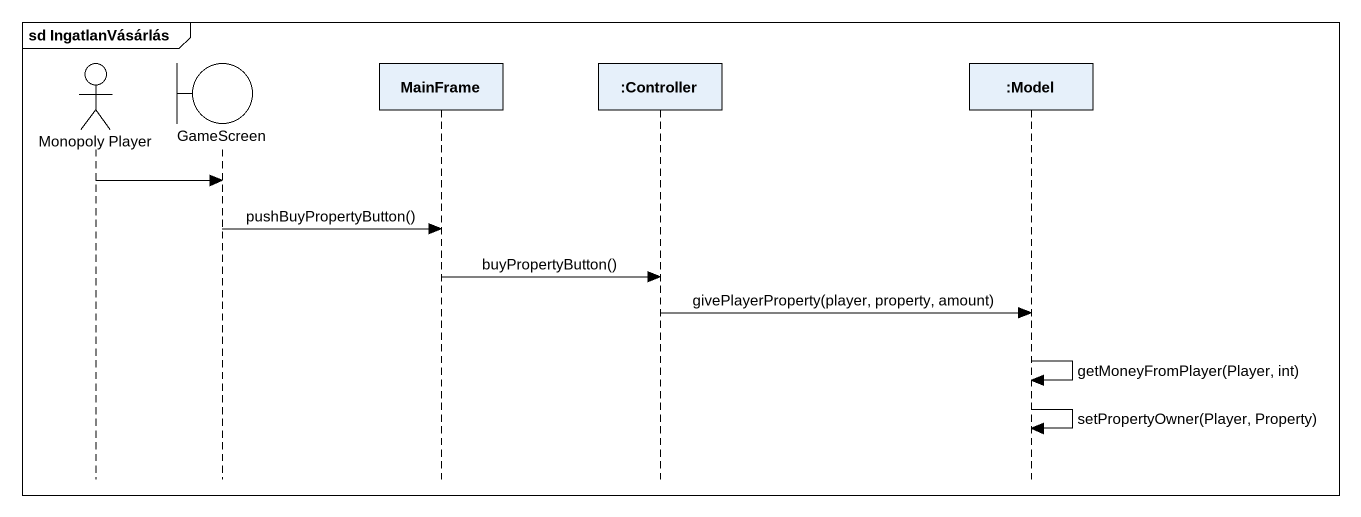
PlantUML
@startuml
mainframe sd IngatlanVásárlás
hide footbox
actor "Monopoly Player" as Monopoly_Player
boundary GameScreen
participant "MainFrame" as MainFrame_
participant ":Controller" as Controller
participant ":Model" as Model

Monopoly_Player -> GameScreen
GameScreen -> MainFrame_ : pushBuyPropertyButton()
MainFrame_ -> Controller : buyPropertyButton()
Controller -> Model : givePlayerProperty(player, property, amount)
Model -> Model : getMoneyFromPlayer(Player, int)
Model -> Model : setPropertyOwner(Player, Property)
@enduml
